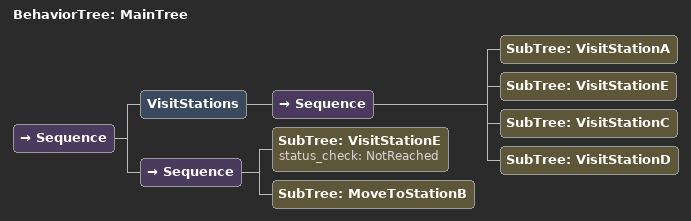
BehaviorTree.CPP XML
<root main_tree_to_execute="MainTree">
    <BehaviorTree ID="MainTree">
        <Sequence>
           ; Visit Stations in sequence
            <VisitStations>
                <Sequence>
                    <SubTree ID="VisitStationA" />
                    <SubTree ID="VisitStationE" />
                    <SubTree ID="VisitStationC" />
                    <SubTree ID="VisitStationD" />
                </Sequence>
            </VisitStations>
            <!-- If StationE cannot be reached, move to StationB -->
            <Sequence>
                <SubTree ID="VisitStationE" status_check="NotReached" />
                <SubTree ID="MoveToStationB" />
            </Sequence>
        </Sequence>
    </BehaviorTree>
</root>
